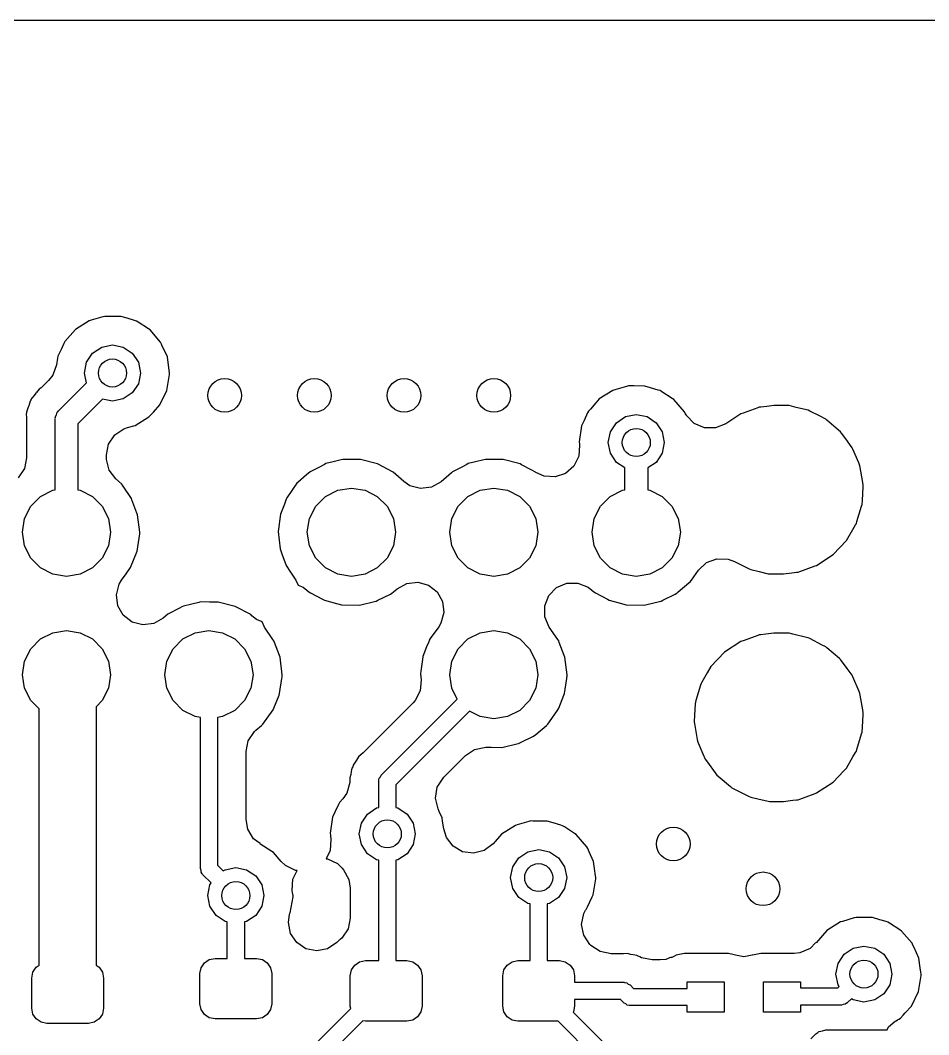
# Model space of a CAD drawing. Extents: x 0.99 to 4.24, y -7.27 to -4.02.
# Drawn here: x 3.1645 to 3.4834, y -4.5 to -4.1439 of the extents above; entities that cross this region are included whole.
import ezdxf

# ---------------------------------------------------------------- set-up
doc = ezdxf.new("R2010")
doc.units = 0
doc.header["$MEASUREMENT"] = 0
doc.layers.add('BLACK', color=7, linetype='CONTINUOUS')

msp = doc.modelspace()

# ---------------------------------------------------------------- linework, layer by layer
at = {"layer": 'BLACK', "linetype": 'CONTINUOUS'}
for p, q in [((2.80617, -4.14388), (3.8563, -4.14388)), ((3.19344, -4.24803), (3.18934, -4.2492)), ((3.19413, -4.24784), (3.19344, -4.24803)), ((3.19344, -4.24803), (3.19344, -4.24803)), ((3.19484, -4.24784), (3.19413, -4.24784)), ((3.19635, -4.24785), (3.19484, -4.24784)), ((3.19982, -4.24787), (3.19635, -4.24785)), ((3.202, -4.24852), (3.19982, -4.24787)), ((3.20459, -4.2493), (3.202, -4.24852)), ((3.18384, -4.25244), (3.18008, -4.2567)), ((3.18866, -4.2494), (3.18384, -4.25244)), ((3.18934, -4.2492), (3.18866, -4.2494)), ((3.18934, -4.2492), (3.18934, -4.2492)), ((3.20527, -4.2495), (3.20459, -4.2493)), ((3.20459, -4.2493), (3.20459, -4.2493)), ((3.20586, -4.24989), (3.20527, -4.2495)), ((3.20945, -4.25221), (3.20586, -4.24989)), ((3.21004, -4.2526), (3.20945, -4.25221)), ((3.20945, -4.25221), (3.20945, -4.25221)), ((3.21376, -4.25691), (3.21004, -4.2526)), ((3.17891, -4.25919), (3.17766, -4.26185)), ((3.17978, -4.25734), (3.17891, -4.25919)), ((3.18008, -4.2567), (3.17978, -4.25734)), ((3.17978, -4.25734), (3.17978, -4.25734)), ((3.18989, -4.26076), (3.19308, -4.25862)), ((3.19308, -4.25862), (3.19685, -4.25787)), ((3.19685, -4.25787), (3.20062, -4.25862)), ((3.20062, -4.25862), (3.20381, -4.26076)), ((3.21405, -4.25755), (3.21376, -4.25691)), ((3.2142, -4.25789), (3.21405, -4.25755)), ((3.21405, -4.25755), (3.21405, -4.25755)), ((3.21611, -4.26208), (3.2142, -4.25789)), ((3.17755, -4.26255), (3.1772, -4.26483)), ((3.17766, -4.26185), (3.17755, -4.26255)), ((3.17755, -4.26255), (3.17755, -4.26255)), ((3.18776, -4.26395), (3.18989, -4.26076)), ((3.20381, -4.26076), (3.20594, -4.26395)), ((3.21692, -4.26772), (3.21611, -4.26208)), ((3.1772, -4.26483), (3.17586, -4.26848)), ((3.18701, -4.26772), (3.18776, -4.26395)), ((3.20594, -4.26395), (3.20669, -4.26772)), ((3.1744, -4.27034), (3.17314, -4.2716)), ((3.17586, -4.26848), (3.1744, -4.27034)), ((3.1877, -4.27121), (3.18701, -4.26772)), ((3.20669, -4.26772), (3.20594, -4.27148)), ((3.21597, -4.27382), (3.21691, -4.26821)), ((3.21691, -4.26821), (3.21692, -4.26772)), ((3.17114, -4.27335), (3.1702, -4.27454)), ((3.17182, -4.27291), (3.17114, -4.27335)), ((3.17208, -4.27266), (3.17182, -4.27291)), ((3.17314, -4.2716), (3.17208, -4.27266)), ((3.17788, -4.28103), (3.1877, -4.27121)), ((3.20594, -4.27148), (3.20381, -4.27468)), ((3.21349, -4.27894), (3.21597, -4.27382)), ((3.37251, -4.27381), (3.3677, -4.27684)), ((3.3732, -4.27361), (3.37251, -4.27381)), ((3.3773, -4.27244), (3.3732, -4.27361)), ((3.3732, -4.27361), (3.3732, -4.27361)), ((3.37799, -4.27225), (3.3773, -4.27244)), ((3.3773, -4.27244), (3.3773, -4.27244)), ((3.37869, -4.27225), (3.37799, -4.27225)), ((3.37988, -4.27226), (3.37869, -4.27225)), ((3.38367, -4.27228), (3.37988, -4.27226)), ((3.38569, -4.27288), (3.38367, -4.27228)), ((3.38845, -4.27371), (3.38569, -4.27288)), ((3.38913, -4.27391), (3.38845, -4.27371)), ((3.38845, -4.27371), (3.38845, -4.27371)), ((3.38972, -4.2743), (3.38913, -4.27391)), ((3.16814, -4.27733), (3.16794, -4.27761)), ((3.16825, -4.27701), (3.16814, -4.27733)), ((3.1686, -4.27657), (3.16825, -4.27701)), ((3.16935, -4.27562), (3.1686, -4.27657)), ((3.1686, -4.27657), (3.1686, -4.27657)), ((3.16963, -4.27525), (3.16935, -4.27562)), ((3.16973, -4.2751), (3.16963, -4.27525)), ((3.16997, -4.27477), (3.16973, -4.2751)), ((3.16973, -4.2751), (3.16973, -4.2751)), ((3.17004, -4.2747), (3.16997, -4.27477)), ((3.17015, -4.27449), (3.17004, -4.2747)), ((3.1702, -4.27454), (3.17015, -4.27449)), ((3.19336, -4.27686), (3.18471, -4.28552)), ((3.19685, -4.27756), (3.19336, -4.27686)), ((3.20062, -4.27681), (3.19685, -4.27756)), ((3.20381, -4.27468), (3.20062, -4.27681)), ((3.3677, -4.27684), (3.36652, -4.27819)), ((3.3933, -4.27662), (3.38972, -4.2743)), ((3.3939, -4.277), (3.3933, -4.27662)), ((3.3933, -4.27662), (3.3933, -4.27662)), ((3.39761, -4.28131), (3.3939, -4.277)), ((3.16691, -4.28082), (3.16671, -4.28141)), ((3.16729, -4.27975), (3.16691, -4.28082)), ((3.16691, -4.28082), (3.16691, -4.28082)), ((3.16744, -4.2793), (3.16729, -4.27975)), ((3.16771, -4.27838), (3.16744, -4.2793)), ((3.16794, -4.27761), (3.16771, -4.27838)), ((3.16771, -4.27838), (3.16771, -4.27838)), ((3.17773, -4.28132), (3.17788, -4.28103)), ((3.21124, -4.28141), (3.21349, -4.27894)), ((3.36459, -4.28037), (3.36394, -4.28111)), ((3.36652, -4.27819), (3.36459, -4.28037)), ((3.42333, -4.27994), (3.41818, -4.2818)), ((3.42387, -4.27974), (3.42333, -4.27994)), ((3.42333, -4.27994), (3.42333, -4.27994)), ((3.42444, -4.27967), (3.42387, -4.27974)), ((3.42653, -4.27943), (3.42444, -4.27967)), ((3.42444, -4.27967), (3.42444, -4.27967)), ((3.42898, -4.27914), (3.42653, -4.27943)), ((3.43395, -4.27914), (3.42898, -4.27914)), ((3.43438, -4.27917), (3.43395, -4.27914)), ((3.43688, -4.27978), (3.43438, -4.27917)), ((3.44051, -4.28067), (3.43688, -4.27978)), ((3.44107, -4.28081), (3.44051, -4.28067)), ((3.44051, -4.28067), (3.44051, -4.28067)), ((3.44159, -4.28107), (3.44107, -4.28081)), ((3.16669, -4.2818), (3.16661, -4.28208)), ((3.16661, -4.28208), (3.16666, -4.2834)), ((3.16666, -4.2834), (3.16668, -4.28396)), ((3.16668, -4.28396), (3.16669, -4.28435)), ((3.16671, -4.28141), (3.16669, -4.28162)), ((3.16669, -4.28162), (3.16669, -4.2818)), ((3.16669, -4.28435), (3.16669, -4.29748)), ((3.17671, -4.28386), (3.17681, -4.28355)), ((3.17671, -4.30877), (3.17671, -4.28386)), ((3.17676, -4.28323), (3.17718, -4.2824)), ((3.17681, -4.28355), (3.17676, -4.28323)), ((3.17718, -4.2824), (3.17747, -4.28151)), ((3.17747, -4.28151), (3.17773, -4.28132)), ((3.20482, -4.28613), (3.20967, -4.28316)), ((3.20967, -4.28316), (3.21044, -4.2823)), ((3.21044, -4.2823), (3.21124, -4.28141)), ((3.3624, -4.28439), (3.36152, -4.28626)), ((3.36364, -4.28175), (3.3624, -4.28439)), ((3.36394, -4.28111), (3.36364, -4.28175)), ((3.36364, -4.28175), (3.36364, -4.28175)), ((3.37375, -4.28517), (3.37694, -4.28303)), ((3.37694, -4.28303), (3.38071, -4.28228)), ((3.38071, -4.28228), (3.38448, -4.28303)), ((3.38448, -4.28303), (3.38767, -4.28517)), ((3.39791, -4.28196), (3.39761, -4.28131)), ((3.39829, -4.28256), (3.39791, -4.28196)), ((3.3983, -4.28255), (3.39829, -4.28256)), ((3.39836, -4.28266), (3.3983, -4.28255)), ((3.40108, -4.28543), (3.39836, -4.28266)), ((3.4174, -4.28209), (3.41215, -4.28553)), ((3.41818, -4.2818), (3.4174, -4.28209)), ((3.44499, -4.2828), (3.44159, -4.28107)), ((3.44159, -4.28107), (3.44159, -4.28107)), ((3.4472, -4.28394), (3.44499, -4.2828)), ((3.44764, -4.28431), (3.4472, -4.28394)), ((3.45169, -4.28775), (3.44764, -4.28431)), ((3.44764, -4.28431), (3.44764, -4.28431)), ((3.18471, -4.28552), (3.18471, -4.30877)), ((3.19765, -4.28945), (3.20088, -4.28729)), ((3.20088, -4.28729), (3.20207, -4.28688)), ((3.20207, -4.28688), (3.20482, -4.28613)), ((3.36152, -4.28626), (3.36064, -4.29188)), ((3.37162, -4.28836), (3.37375, -4.28517)), ((3.38767, -4.28517), (3.3898, -4.28836)), ((3.40466, -4.28695), (3.40108, -4.28543)), ((3.40854, -4.28699), (3.40466, -4.28695)), ((3.41215, -4.28553), (3.40854, -4.28699)), ((3.45245, -4.2884), (3.45169, -4.28775)), ((3.19549, -4.29268), (3.19765, -4.28945)), ((3.37087, -4.29213), (3.37162, -4.28836)), ((3.3898, -4.28836), (3.39055, -4.29213)), ((3.45279, -4.28886), (3.45245, -4.2884)), ((3.45425, -4.29084), (3.45279, -4.28886)), ((3.45279, -4.28886), (3.45279, -4.28886)), ((3.45653, -4.29394), (3.45425, -4.29084)), ((3.19473, -4.29649), (3.19549, -4.29268)), ((3.3608, -4.29305), (3.36054, -4.29693)), ((3.36064, -4.29188), (3.36074, -4.29258)), ((3.36074, -4.29258), (3.36074, -4.29258)), ((3.36074, -4.29258), (3.3608, -4.29305)), ((3.37162, -4.29589), (3.37087, -4.29213)), ((3.39055, -4.29213), (3.3898, -4.29589)), ((3.45676, -4.29447), (3.45653, -4.29394)), ((3.4588, -4.29928), (3.45676, -4.29447)), ((3.16669, -4.29748), (3.16593, -4.30129)), ((3.19473, -4.29749), (3.19473, -4.29649)), ((3.19474, -4.29806), (3.19473, -4.29749)), ((3.19572, -4.30182), (3.19474, -4.29806)), ((3.27717, -4.29824), (3.27427, -4.29894)), ((3.27775, -4.2981), (3.27717, -4.29824)), ((3.27717, -4.29824), (3.27717, -4.29824)), ((3.28091, -4.29812), (3.27775, -4.2981)), ((3.28333, -4.29813), (3.28091, -4.29812)), ((3.28393, -4.29813), (3.28333, -4.29813)), ((3.28333, -4.29813), (3.28333, -4.29813)), ((3.28992, -4.29964), (3.28393, -4.29813)), ((3.32717, -4.29824), (3.32427, -4.29894)), ((3.32775, -4.2981), (3.32717, -4.29824)), ((3.32717, -4.29824), (3.32717, -4.29824)), ((3.33091, -4.29812), (3.32775, -4.2981)), ((3.33333, -4.29813), (3.33091, -4.29812)), ((3.33393, -4.29813), (3.33333, -4.29813)), ((3.33333, -4.29813), (3.33333, -4.29813)), ((3.33992, -4.29964), (3.33393, -4.29813)), ((3.36054, -4.29693), (3.35882, -4.30041)), ((3.37375, -4.29909), (3.37162, -4.29589)), ((3.3898, -4.29589), (3.38767, -4.29909)), ((3.16593, -4.30129), (3.16377, -4.30452)), ((3.19806, -4.30492), (3.19572, -4.30182)), ((3.26626, -4.30238), (3.26496, -4.30351)), ((3.26923, -4.30085), (3.26626, -4.30238)), ((3.27122, -4.29982), (3.26923, -4.30085)), ((3.27175, -4.29954), (3.27122, -4.29982)), ((3.27122, -4.29982), (3.27122, -4.29982)), ((3.27427, -4.29894), (3.27175, -4.29954)), ((3.29538, -4.30253), (3.28992, -4.29964)), ((3.31626, -4.30238), (3.31581, -4.30277)), ((3.31923, -4.30085), (3.31626, -4.30238)), ((3.32122, -4.29982), (3.31923, -4.30085)), ((3.32175, -4.29954), (3.32122, -4.29982)), ((3.32122, -4.29982), (3.32122, -4.29982)), ((3.32427, -4.29894), (3.32175, -4.29954)), ((3.34045, -4.29992), (3.33992, -4.29964)), ((3.34404, -4.30182), (3.34045, -4.29992)), ((3.34045, -4.29992), (3.34045, -4.29992)), ((3.34538, -4.30253), (3.34404, -4.30182)), ((3.35882, -4.30041), (3.35589, -4.30297)), ((3.37671, -4.30106), (3.37375, -4.29909)), ((3.37671, -4.30877), (3.37671, -4.30106)), ((3.38767, -4.29909), (3.38471, -4.30106)), ((3.38471, -4.30106), (3.38471, -4.30877)), ((3.45923, -4.30028), (3.4588, -4.29928)), ((3.45933, -4.30085), (3.45923, -4.30028)), ((3.46011, -4.30542), (3.45933, -4.30085)), ((3.45933, -4.30085), (3.45933, -4.30085)), ((3.19999, -4.30664), (3.19806, -4.30492)), ((3.26496, -4.30351), (3.26206, -4.30604)), ((3.29907, -4.30582), (3.29538, -4.30253)), ((3.30126, -4.3073), (3.29907, -4.30582)), ((3.31224, -4.30589), (3.30887, -4.30782)), ((3.31581, -4.30277), (3.31224, -4.30589)), ((3.31581, -4.30277), (3.31581, -4.30277)), ((3.34551, -4.30264), (3.34538, -4.30253)), ((3.34833, -4.30396), (3.34551, -4.30264)), ((3.35221, -4.30422), (3.34833, -4.30396)), ((3.35589, -4.30297), (3.35221, -4.30422)), ((3.46039, -4.30706), (3.46011, -4.30542)), ((3.1716, -4.3111), (3.17592, -4.3089)), ((3.17592, -4.3089), (3.17671, -4.30877)), ((3.18471, -4.30877), (3.1855, -4.3089)), ((3.1855, -4.3089), (3.18981, -4.3111)), ((3.20033, -4.30713), (3.19999, -4.30664)), ((3.20055, -4.30745), (3.20033, -4.30713)), ((3.20033, -4.30713), (3.20033, -4.30713)), ((3.20348, -4.31172), (3.20055, -4.30745)), ((3.26161, -4.30643), (3.25806, -4.31149)), ((3.26206, -4.30604), (3.26161, -4.30643)), ((3.26206, -4.30604), (3.26206, -4.30604)), ((3.2716, -4.3111), (3.27592, -4.3089)), ((3.27592, -4.3089), (3.28071, -4.30814)), ((3.28071, -4.30814), (3.2855, -4.3089)), ((3.2855, -4.3089), (3.28981, -4.3111)), ((3.30501, -4.30832), (3.30126, -4.3073)), ((3.30887, -4.30782), (3.30501, -4.30832)), ((3.3216, -4.3111), (3.32592, -4.3089)), ((3.32592, -4.3089), (3.33071, -4.30814)), ((3.33071, -4.30814), (3.3355, -4.3089)), ((3.3355, -4.3089), (3.33981, -4.3111)), ((3.3716, -4.3111), (3.37592, -4.3089)), ((3.37592, -4.3089), (3.37671, -4.30877)), ((3.38471, -4.30877), (3.3855, -4.3089)), ((3.3855, -4.3089), (3.38981, -4.3111)), ((3.46006, -4.31244), (3.46036, -4.30764)), ((3.46036, -4.30764), (3.46039, -4.30706)), ((3.16818, -4.31452), (3.1716, -4.3111)), ((3.18981, -4.3111), (3.19324, -4.31452)), ((3.2037, -4.31229), (3.20348, -4.31172)), ((3.20545, -4.31694), (3.2037, -4.31229)), ((3.2037, -4.31229), (3.2037, -4.31229)), ((3.25784, -4.31205), (3.25719, -4.31372)), ((3.25806, -4.31149), (3.25784, -4.31205)), ((3.25784, -4.31205), (3.25784, -4.31205)), ((3.26818, -4.31452), (3.2716, -4.3111)), ((3.28981, -4.3111), (3.29324, -4.31452)), ((3.31818, -4.31452), (3.3216, -4.3111)), ((3.33981, -4.3111), (3.34324, -4.31452)), ((3.36818, -4.31452), (3.3716, -4.3111)), ((3.38981, -4.3111), (3.39324, -4.31452)), ((3.45997, -4.31393), (3.46006, -4.31244)), ((3.16597, -4.31884), (3.16818, -4.31452)), ((3.19324, -4.31452), (3.19544, -4.31884)), ((3.25719, -4.31372), (3.25582, -4.31724)), ((3.26597, -4.31884), (3.26818, -4.31452)), ((3.29324, -4.31452), (3.29544, -4.31884)), ((3.31597, -4.31884), (3.31818, -4.31452)), ((3.34324, -4.31452), (3.34544, -4.31884)), ((3.36597, -4.31884), (3.36818, -4.31452)), ((3.39324, -4.31452), (3.39544, -4.31884)), ((3.45816, -4.3199), (3.4598, -4.31449)), ((3.4598, -4.31449), (3.45997, -4.31393)), ((3.4598, -4.31449), (3.4598, -4.31449)), ((3.16522, -4.32363), (3.16597, -4.31884)), ((3.19544, -4.31884), (3.1962, -4.32363)), ((3.20567, -4.3175), (3.20545, -4.31694)), ((3.20641, -4.32363), (3.20567, -4.3175)), ((3.25571, -4.31807), (3.25512, -4.32254)), ((3.25582, -4.31724), (3.25571, -4.31807)), ((3.26522, -4.32363), (3.26597, -4.31884)), ((3.29544, -4.31884), (3.2962, -4.32363)), ((3.31522, -4.32363), (3.31597, -4.31884)), ((3.34544, -4.31884), (3.3462, -4.32363)), ((3.36522, -4.32363), (3.36597, -4.31884)), ((3.39544, -4.31884), (3.3962, -4.32363)), ((3.45797, -4.32052), (3.45816, -4.3199)), ((3.16597, -4.32842), (3.16522, -4.32363)), ((3.1962, -4.32363), (3.19544, -4.32842)), ((3.2064, -4.32417), (3.20641, -4.32363)), ((3.25512, -4.32254), (3.25501, -4.32336)), ((3.25501, -4.32336), (3.25569, -4.3295)), ((3.26597, -4.32842), (3.26522, -4.32363)), ((3.2962, -4.32363), (3.29544, -4.32842)), ((3.31597, -4.32842), (3.31522, -4.32363)), ((3.3462, -4.32363), (3.34544, -4.32842)), ((3.36597, -4.32842), (3.36522, -4.32363)), ((3.3962, -4.32363), (3.39544, -4.32842)), ((3.45451, -4.32648), (3.45719, -4.32188)), ((3.45719, -4.32188), (3.45768, -4.32103)), ((3.45768, -4.32103), (3.45797, -4.32052)), ((3.45768, -4.32103), (3.45768, -4.32103)), ((3.20553, -4.33028), (3.2064, -4.32417)), ((3.44978, -4.33148), (3.45451, -4.32648)), ((3.16818, -4.33274), (3.16597, -4.32842)), ((3.19544, -4.32842), (3.19324, -4.33274)), ((3.20345, -4.33545), (3.20531, -4.33084)), ((3.20531, -4.33084), (3.20553, -4.33028)), ((3.20531, -4.33084), (3.20531, -4.33084)), ((3.25569, -4.3295), (3.25643, -4.33152)), ((3.26818, -4.33274), (3.26597, -4.32842)), ((3.29544, -4.32842), (3.29324, -4.33274)), ((3.31818, -4.33274), (3.31597, -4.32842)), ((3.34544, -4.32842), (3.34324, -4.33274)), ((3.36818, -4.33274), (3.36597, -4.32842)), ((3.39544, -4.32842), (3.39324, -4.33274)), ((3.1716, -4.33616), (3.16818, -4.33274)), ((3.19324, -4.33274), (3.18981, -4.33616)), ((3.25643, -4.33152), (3.25736, -4.33406)), ((3.25736, -4.33406), (3.25781, -4.3353)), ((3.2716, -4.33616), (3.26818, -4.33274)), ((3.29324, -4.33274), (3.28981, -4.33616)), ((3.3216, -4.33616), (3.31818, -4.33274)), ((3.34324, -4.33274), (3.33981, -4.33616)), ((3.3716, -4.33616), (3.36818, -4.33274)), ((3.39324, -4.33274), (3.38981, -4.33616)), ((3.40255, -4.33695), (3.40539, -4.3343)), ((3.40539, -4.3343), (3.40903, -4.33293)), ((3.40903, -4.33293), (3.41292, -4.33307)), ((3.41292, -4.33307), (3.41517, -4.33389)), ((3.41517, -4.33389), (3.42035, -4.33653)), ((3.44402, -4.33525), (3.44978, -4.33148)), ((3.17592, -4.33836), (3.1716, -4.33616)), ((3.18981, -4.33616), (3.1855, -4.33836)), ((3.20166, -4.3382), (3.20323, -4.33601)), ((3.20323, -4.33601), (3.20345, -4.33545)), ((3.25781, -4.3353), (3.25937, -4.33762)), ((3.25937, -4.33762), (3.26124, -4.3404)), ((3.27592, -4.33836), (3.2716, -4.33616)), ((3.28981, -4.33616), (3.2855, -4.33836)), ((3.32592, -4.33836), (3.3216, -4.33616)), ((3.33981, -4.33616), (3.3355, -4.33836)), ((3.37592, -4.33836), (3.3716, -4.33616)), ((3.38981, -4.33616), (3.3855, -4.33836)), ((3.40008, -4.3404), (3.40255, -4.33695)), ((3.42035, -4.33653), (3.42091, -4.33667)), ((3.42091, -4.33667), (3.42091, -4.33667)), ((3.42091, -4.33667), (3.4239, -4.3374)), ((3.4239, -4.3374), (3.42703, -4.33817)), ((3.43243, -4.3382), (3.43534, -4.33786)), ((3.43534, -4.33786), (3.43697, -4.33767)), ((3.43697, -4.33767), (3.43755, -4.3376)), ((3.43697, -4.33767), (3.43697, -4.33767)), ((3.43755, -4.3376), (3.43809, -4.3374)), ((3.43809, -4.3374), (3.44348, -4.33545)), ((3.43809, -4.3374), (3.43809, -4.3374)), ((3.44348, -4.33545), (3.44402, -4.33525)), ((3.18071, -4.33912), (3.17592, -4.33836)), ((3.1855, -4.33836), (3.18071, -4.33912)), ((3.19922, -4.34181), (3.20006, -4.34043)), ((3.20006, -4.34043), (3.20166, -4.3382)), ((3.26124, -4.3404), (3.26199, -4.34221)), ((3.28071, -4.33912), (3.27592, -4.33836)), ((3.2855, -4.33836), (3.28071, -4.33912)), ((3.29674, -4.34349), (3.30013, -4.34159)), ((3.30013, -4.34159), (3.30399, -4.34113)), ((3.30399, -4.34113), (3.30773, -4.34219)), ((3.33071, -4.33912), (3.32592, -4.33836)), ((3.3355, -4.33836), (3.33071, -4.33912)), ((3.35276, -4.34308), (3.35633, -4.34155)), ((3.35633, -4.34155), (3.36022, -4.3415)), ((3.36022, -4.3415), (3.36383, -4.34294)), ((3.38071, -4.33912), (3.37592, -4.33836)), ((3.3855, -4.33836), (3.38071, -4.33912)), ((3.39547, -4.34458), (3.39917, -4.34142)), ((3.39917, -4.34142), (3.39963, -4.34103)), ((3.39963, -4.34103), (3.40008, -4.3404)), ((3.42703, -4.33817), (3.42747, -4.3382)), ((3.42747, -4.3382), (3.43243, -4.3382)), ((3.19821, -4.34556), (3.19922, -4.34181)), ((3.26199, -4.34221), (3.26383, -4.34294)), ((3.26383, -4.34294), (3.2651, -4.34393)), ((3.2651, -4.34393), (3.26582, -4.34458)), ((3.26582, -4.34458), (3.26635, -4.34487)), ((3.26635, -4.34487), (3.26635, -4.34487)), ((3.26635, -4.34487), (3.27061, -4.34718)), ((3.29439, -4.34531), (3.29493, -4.34504)), ((3.29493, -4.34504), (3.29547, -4.34458)), ((3.29547, -4.34458), (3.29674, -4.34349)), ((3.30773, -4.34219), (3.31079, -4.34459)), ((3.31079, -4.34459), (3.31268, -4.34798)), ((3.35005, -4.34587), (3.35276, -4.34308)), ((3.36383, -4.34294), (3.3651, -4.34393)), ((3.3651, -4.34393), (3.36582, -4.34458)), ((3.36582, -4.34458), (3.36635, -4.34487)), ((3.36635, -4.34487), (3.36635, -4.34487)), ((3.36635, -4.34487), (3.37061, -4.34718)), ((3.39439, -4.34531), (3.39493, -4.34504)), ((3.39493, -4.34504), (3.39547, -4.34458)), ((3.1987, -4.34942), (3.19821, -4.34556)), ((3.22717, -4.34824), (3.2247, -4.34883)), ((3.22775, -4.3481), (3.22717, -4.34824)), ((3.22717, -4.34824), (3.22717, -4.34824)), ((3.23091, -4.34812), (3.22775, -4.3481)), ((3.23333, -4.34813), (3.23091, -4.34812)), ((3.23393, -4.34813), (3.23333, -4.34813)), ((3.23333, -4.34813), (3.23333, -4.34813)), ((3.23992, -4.34964), (3.23393, -4.34813)), ((3.27061, -4.34718), (3.27125, -4.34753)), ((3.27125, -4.34753), (3.2755, -4.34864)), ((3.2755, -4.34864), (3.27593, -4.34875)), ((3.28398, -4.34906), (3.28883, -4.34794)), ((3.28883, -4.34794), (3.28941, -4.34781)), ((3.28883, -4.34794), (3.28883, -4.34794)), ((3.28941, -4.34781), (3.28998, -4.34753)), ((3.28998, -4.34753), (3.29439, -4.34531)), ((3.29439, -4.34531), (3.29439, -4.34531)), ((3.31268, -4.34798), (3.31314, -4.35184)), ((3.34861, -4.34948), (3.35005, -4.34587)), ((3.37061, -4.34718), (3.37125, -4.34753)), ((3.37125, -4.34753), (3.3755, -4.34864)), ((3.3755, -4.34864), (3.37593, -4.34875)), ((3.38398, -4.34906), (3.38883, -4.34794)), ((3.38883, -4.34794), (3.38941, -4.34781)), ((3.38883, -4.34794), (3.38883, -4.34794)), ((3.38941, -4.34781), (3.38998, -4.34753)), ((3.38998, -4.34753), (3.39439, -4.34531)), ((3.39439, -4.34531), (3.39439, -4.34531)), ((3.20064, -4.35279), (3.1987, -4.34942)), ((3.2204, -4.35024), (3.21626, -4.35238)), ((3.22122, -4.34982), (3.2204, -4.35024)), ((3.22175, -4.34954), (3.22122, -4.34982)), ((3.22122, -4.34982), (3.22122, -4.34982)), ((3.2247, -4.34883), (3.22175, -4.34954)), ((3.24538, -4.35253), (3.23992, -4.34964)), ((3.27593, -4.34875), (3.27722, -4.34909)), ((3.27722, -4.34909), (3.28339, -4.34919)), ((3.28339, -4.34919), (3.28398, -4.34906)), ((3.28398, -4.34906), (3.28398, -4.34906)), ((3.31314, -4.35184), (3.31209, -4.35558)), ((3.34866, -4.35336), (3.34861, -4.34948)), ((3.37593, -4.34875), (3.37722, -4.34909)), ((3.37722, -4.34909), (3.38339, -4.34919)), ((3.38339, -4.34919), (3.38398, -4.34906)), ((3.38398, -4.34906), (3.38398, -4.34906)), ((3.20372, -4.35516), (3.20064, -4.35279)), ((3.20747, -4.35618), (3.20372, -4.35516)), ((3.21132, -4.35568), (3.20747, -4.35618)), ((3.21469, -4.35375), (3.21132, -4.35568)), ((3.21626, -4.35238), (3.21469, -4.35375)), ((3.24582, -4.35293), (3.24538, -4.35253)), ((3.24634, -4.35339), (3.24582, -4.35293)), ((3.24582, -4.35293), (3.24582, -4.35293)), ((3.24746, -4.35425), (3.24634, -4.35339)), ((3.24938, -4.35504), (3.24746, -4.35425)), ((3.25019, -4.35694), (3.24938, -4.35504)), ((3.31209, -4.35558), (3.31136, -4.35679)), ((3.35019, -4.35694), (3.34866, -4.35336)), ((3.1716, -4.3611), (3.17592, -4.3589)), ((3.17592, -4.3589), (3.18071, -4.35814)), ((3.18071, -4.35814), (3.1855, -4.3589)), ((3.1855, -4.3589), (3.18981, -4.3611)), ((3.2216, -4.3611), (3.22592, -4.3589)), ((3.22592, -4.3589), (3.23071, -4.35814)), ((3.23071, -4.35814), (3.2355, -4.3589)), ((3.2355, -4.3589), (3.23981, -4.3611)), ((3.25314, -4.36123), (3.25019, -4.35694)), ((3.31136, -4.35679), (3.30842, -4.36098)), ((3.3216, -4.3611), (3.32592, -4.3589)), ((3.32592, -4.3589), (3.33071, -4.35814)), ((3.33071, -4.35814), (3.3355, -4.3589)), ((3.3355, -4.3589), (3.33981, -4.3611)), ((3.35314, -4.36123), (3.35019, -4.35694)), ((3.42616, -4.35939), (3.42444, -4.35959)), ((3.42898, -4.35906), (3.42616, -4.35939)), ((3.43395, -4.35906), (3.42898, -4.35906)), ((3.43438, -4.35909), (3.43395, -4.35906)), ((3.43562, -4.35939), (3.43438, -4.35909)), ((3.44051, -4.36059), (3.43562, -4.35939)), ((3.16818, -4.36452), (3.1716, -4.3611)), ((3.18981, -4.3611), (3.19324, -4.36452)), ((3.21818, -4.36452), (3.2216, -4.3611)), ((3.23981, -4.3611), (3.24324, -4.36452)), ((3.25348, -4.36172), (3.25314, -4.36123)), ((3.25314, -4.36123), (3.25314, -4.36123)), ((3.2537, -4.36229), (3.25348, -4.36172)), ((3.25545, -4.36694), (3.2537, -4.36229)), ((3.2537, -4.36229), (3.2537, -4.36229)), ((3.30784, -4.36205), (3.30713, -4.36388)), ((3.30806, -4.36149), (3.30784, -4.36205)), ((3.30784, -4.36205), (3.30784, -4.36205)), ((3.30842, -4.36098), (3.30806, -4.36149)), ((3.31818, -4.36452), (3.3216, -4.3611)), ((3.33981, -4.3611), (3.34324, -4.36452)), ((3.35348, -4.36172), (3.35314, -4.36123)), ((3.35314, -4.36123), (3.35314, -4.36123)), ((3.3537, -4.36229), (3.35348, -4.36172)), ((3.35545, -4.36694), (3.3537, -4.36229)), ((3.3537, -4.36229), (3.3537, -4.36229)), ((3.4174, -4.36201), (3.41164, -4.36578)), ((3.41853, -4.3616), (3.4174, -4.36201)), ((3.42333, -4.35986), (3.41853, -4.3616)), ((3.42387, -4.35966), (3.42333, -4.35986)), ((3.42333, -4.35986), (3.42333, -4.35986)), ((3.42444, -4.35959), (3.42387, -4.35966)), ((3.42444, -4.35959), (3.42444, -4.35959)), ((3.44107, -4.36073), (3.44051, -4.36059)), ((3.44051, -4.36059), (3.44051, -4.36059)), ((3.44159, -4.36099), (3.44107, -4.36073)), ((3.44599, -4.36324), (3.44159, -4.36099)), ((3.44159, -4.36099), (3.44159, -4.36099)), ((3.16597, -4.36884), (3.16818, -4.36452)), ((3.19324, -4.36452), (3.19544, -4.36884)), ((3.21597, -4.36884), (3.21818, -4.36452)), ((3.24324, -4.36452), (3.24544, -4.36884)), ((3.30713, -4.36388), (3.30582, -4.36724)), ((3.31597, -4.36884), (3.31818, -4.36452)), ((3.34324, -4.36452), (3.34544, -4.36884)), ((3.41164, -4.36578), (3.4069, -4.37078)), ((3.4472, -4.36386), (3.44599, -4.36324)), ((3.44764, -4.36423), (3.4472, -4.36386)), ((3.45201, -4.36794), (3.44764, -4.36423)), ((3.44764, -4.36423), (3.44764, -4.36423)), ((3.16522, -4.37363), (3.16597, -4.36884)), ((3.19544, -4.36884), (3.1962, -4.37363)), ((3.21522, -4.37363), (3.21597, -4.36884)), ((3.24544, -4.36884), (3.2462, -4.37363)), ((3.25567, -4.3675), (3.25545, -4.36694)), ((3.25641, -4.37363), (3.25567, -4.3675)), ((3.30568, -4.36832), (3.30513, -4.37244)), ((3.30582, -4.36724), (3.30568, -4.36832)), ((3.31522, -4.37363), (3.31597, -4.36884)), ((3.34544, -4.36884), (3.3462, -4.37363)), ((3.35567, -4.3675), (3.35545, -4.36694)), ((3.35641, -4.37363), (3.35567, -4.3675)), ((3.45245, -4.36832), (3.45201, -4.36794)), ((3.45279, -4.36878), (3.45245, -4.36832)), ((3.45475, -4.37144), (3.45279, -4.36878)), ((3.45279, -4.36878), (3.45279, -4.36878)), ((3.16597, -4.37842), (3.16522, -4.37363)), ((3.1962, -4.37363), (3.19544, -4.37842)), ((3.21597, -4.37842), (3.21522, -4.37363)), ((3.2462, -4.37363), (3.24544, -4.37842)), ((3.2564, -4.37417), (3.25641, -4.37363)), ((3.30513, -4.37244), (3.30501, -4.37336)), ((3.30501, -4.37336), (3.30512, -4.37439)), ((3.31597, -4.37842), (3.31522, -4.37363)), ((3.3462, -4.37363), (3.34544, -4.37842)), ((3.3564, -4.37417), (3.35641, -4.37363)), ((3.40562, -4.37299), (3.40374, -4.37623)), ((3.4069, -4.37078), (3.40562, -4.37299)), ((3.45653, -4.37386), (3.45475, -4.37144)), ((3.25553, -4.38028), (3.25629, -4.37495)), ((3.25629, -4.37495), (3.25636, -4.37449)), ((3.25636, -4.37449), (3.2564, -4.37417)), ((3.25636, -4.37449), (3.25636, -4.37449)), ((3.30524, -4.37541), (3.3049, -4.37928)), ((3.30512, -4.37439), (3.30524, -4.37541)), ((3.35553, -4.38028), (3.35629, -4.37495)), ((3.35629, -4.37495), (3.35636, -4.37449)), ((3.35636, -4.37449), (3.3564, -4.37417)), ((3.35636, -4.37449), (3.35636, -4.37449)), ((3.40345, -4.37674), (3.40328, -4.37729)), ((3.40374, -4.37623), (3.40345, -4.37674)), ((3.45676, -4.37439), (3.45653, -4.37386)), ((3.45894, -4.37952), (3.45676, -4.37439)), ((3.16818, -4.38274), (3.16597, -4.37842)), ((3.19544, -4.37842), (3.19324, -4.38274)), ((3.21818, -4.38274), (3.21597, -4.37842)), ((3.24544, -4.37842), (3.24324, -4.38274)), ((3.25531, -4.38084), (3.25553, -4.38028)), ((3.3049, -4.37928), (3.30311, -4.38273)), ((3.3179, -4.3822), (3.31597, -4.37842)), ((3.34544, -4.37842), (3.34324, -4.38274)), ((3.35531, -4.38084), (3.35553, -4.38028)), ((3.40328, -4.37729), (3.40163, -4.38274)), ((3.40328, -4.37729), (3.40328, -4.37729)), ((3.45923, -4.3802), (3.45894, -4.37952)), ((3.45933, -4.38077), (3.45923, -4.3802)), ((3.1711, -4.38566), (3.16818, -4.38274)), ((3.19324, -4.38274), (3.1911, -4.38488)), ((3.2216, -4.38616), (3.21818, -4.38274)), ((3.24324, -4.38274), (3.23981, -4.38616)), ((3.25347, -4.38541), (3.25531, -4.38084)), ((3.25531, -4.38084), (3.25531, -4.38084)), ((3.30238, -4.38355), (3.28481, -4.40112)), ((3.29119, -4.40891), (3.3179, -4.3822)), ((3.30311, -4.38273), (3.30238, -4.38355)), ((3.34324, -4.38274), (3.33981, -4.38616)), ((3.35347, -4.38541), (3.35531, -4.38084)), ((3.35531, -4.38084), (3.35531, -4.38084)), ((3.40141, -4.3839), (3.40117, -4.38785)), ((3.40145, -4.38333), (3.40141, -4.3839)), ((3.40141, -4.3839), (3.40141, -4.3839)), ((3.40163, -4.38274), (3.40145, -4.38333)), ((3.46022, -4.38595), (3.45933, -4.38077)), ((3.45933, -4.38077), (3.45933, -4.38077)), ((3.1711, -4.47567), (3.1711, -4.38566)), ((3.1911, -4.38488), (3.1911, -4.47567)), ((3.22592, -4.38836), (3.2216, -4.38616)), ((3.23981, -4.38616), (3.2355, -4.38836)), ((3.24963, -4.39103), (3.25323, -4.38601)), ((3.25323, -4.38601), (3.25347, -4.38541)), ((3.32214, -4.38644), (3.29631, -4.41228)), ((3.32592, -4.38836), (3.32214, -4.38644)), ((3.33981, -4.38616), (3.3355, -4.38836)), ((3.35022, -4.3902), (3.35323, -4.38601)), ((3.35323, -4.38601), (3.35347, -4.38541)), ((3.40117, -4.38785), (3.40102, -4.3902)), ((3.46008, -4.39201), (3.46036, -4.38756)), ((3.46039, -4.38698), (3.46022, -4.38595)), ((3.46036, -4.38756), (3.46039, -4.38698)), ((3.22771, -4.38865), (3.22592, -4.38836)), ((3.22771, -4.44174), (3.22771, -4.38865)), ((3.2355, -4.38836), (3.23371, -4.38865)), ((3.23371, -4.38865), (3.23371, -4.4405)), ((3.24722, -4.39308), (3.24917, -4.39142)), ((3.24917, -4.39142), (3.24963, -4.39103)), ((3.24917, -4.39142), (3.24917, -4.39142)), ((3.33071, -4.38912), (3.32592, -4.38836)), ((3.3355, -4.38836), (3.33071, -4.38912)), ((3.34547, -4.39458), (3.34917, -4.39142)), ((3.34917, -4.39142), (3.34963, -4.39103)), ((3.34963, -4.39103), (3.35022, -4.3902)), ((3.40102, -4.3902), (3.40112, -4.39077)), ((3.40112, -4.39077), (3.40209, -4.39641)), ((3.40112, -4.39077), (3.40112, -4.39077)), ((3.24449, -4.39684), (3.24665, -4.39361)), ((3.24665, -4.39361), (3.24722, -4.39308)), ((3.34493, -4.39504), (3.34547, -4.39458)), ((3.45815, -4.39986), (3.4598, -4.39441)), ((3.4598, -4.39441), (3.45997, -4.39386)), ((3.4598, -4.39441), (3.4598, -4.39441)), ((3.45997, -4.39386), (3.46008, -4.39201)), ((3.24373, -4.40065), (3.24449, -4.39684)), ((3.33398, -4.39906), (3.33883, -4.39794)), ((3.33883, -4.39794), (3.33941, -4.39781)), ((3.33883, -4.39794), (3.33883, -4.39794)), ((3.33941, -4.39781), (3.34032, -4.39736)), ((3.34032, -4.39736), (3.34439, -4.39531)), ((3.34439, -4.39531), (3.34493, -4.39504)), ((3.34439, -4.39531), (3.34439, -4.39531)), ((3.40209, -4.39641), (3.40209, -4.39642)), ((3.40209, -4.39642), (3.40219, -4.39699)), ((3.40219, -4.39699), (3.40242, -4.39752)), ((3.40242, -4.39752), (3.40242, -4.39752)), ((3.40242, -4.39752), (3.4041, -4.40147)), ((3.24373, -4.42448), (3.24373, -4.40065)), ((3.28417, -4.4017), (3.28318, -4.40253)), ((3.28481, -4.40112), (3.28417, -4.4017)), ((3.31316, -4.40959), (3.32073, -4.40202)), ((3.32073, -4.40202), (3.32396, -4.39986)), ((3.32396, -4.39986), (3.32793, -4.3991)), ((3.32793, -4.3991), (3.32974, -4.39913)), ((3.32974, -4.39913), (3.33339, -4.39919)), ((3.33339, -4.39919), (3.33398, -4.39906)), ((3.33398, -4.39906), (3.33398, -4.39906)), ((3.4041, -4.40147), (3.40489, -4.40332)), ((3.45676, -4.40253), (3.45768, -4.40095)), ((3.45768, -4.40095), (3.45797, -4.40045)), ((3.45768, -4.40095), (3.45768, -4.40095)), ((3.45797, -4.40045), (3.45815, -4.39986)), ((3.28133, -4.40545), (3.28117, -4.40601)), ((3.28182, -4.40473), (3.28133, -4.40545)), ((3.28183, -4.40473), (3.28182, -4.40473)), ((3.28207, -4.40439), (3.28183, -4.40473)), ((3.28253, -4.40365), (3.28207, -4.40439)), ((3.28318, -4.40253), (3.28253, -4.40365)), ((3.40489, -4.40332), (3.40567, -4.40439)), ((3.40567, -4.40439), (3.40839, -4.40808)), ((3.45451, -4.4064), (3.45676, -4.40253)), ((3.28047, -4.40863), (3.28014, -4.40988)), ((3.28066, -4.40778), (3.28047, -4.40863)), ((3.28068, -4.40768), (3.28066, -4.40778)), ((3.28088, -4.40651), (3.28068, -4.40768)), ((3.28117, -4.40601), (3.28088, -4.40651)), ((3.29091, -4.4095), (3.29119, -4.40891)), ((3.40839, -4.40808), (3.40897, -4.40887)), ((3.40897, -4.40887), (3.40941, -4.40924)), ((3.40941, -4.40924), (3.40941, -4.40924)), ((3.40941, -4.40924), (3.41377, -4.41295)), ((3.44978, -4.4114), (3.45358, -4.40739)), ((3.45358, -4.40739), (3.45412, -4.40682)), ((3.45412, -4.40682), (3.45451, -4.4064)), ((3.28015, -4.41149), (3.27906, -4.41522)), ((3.28014, -4.40988), (3.28021, -4.41075)), ((3.28021, -4.41075), (3.28015, -4.41149)), ((3.29031, -4.41103), (3.29034, -4.41085)), ((3.29031, -4.42029), (3.29031, -4.41103)), ((3.29032, -4.41077), (3.29037, -4.41065)), ((3.29034, -4.41085), (3.29032, -4.41077)), ((3.29037, -4.41065), (3.29049, -4.41001)), ((3.29049, -4.41001), (3.29091, -4.4095)), ((3.29631, -4.41228), (3.29631, -4.42029)), ((3.31088, -4.41314), (3.31316, -4.40959)), ((3.44402, -4.41517), (3.44978, -4.4114)), ((3.27906, -4.41522), (3.27769, -4.41721)), ((3.31025, -4.41697), (3.31088, -4.41314)), ((3.41377, -4.41295), (3.41377, -4.41295)), ((3.41377, -4.41295), (3.41421, -4.41332)), ((3.41421, -4.41332), (3.41473, -4.41359)), ((3.41473, -4.41359), (3.41983, -4.41619)), ((3.41983, -4.41619), (3.41983, -4.41619)), ((3.41983, -4.41619), (3.42035, -4.41646)), ((3.43809, -4.41733), (3.44348, -4.41537)), ((3.44348, -4.41537), (3.44402, -4.41517)), ((3.27623, -4.41916), (3.27496, -4.42187)), ((3.27654, -4.41852), (3.27623, -4.41916)), ((3.27623, -4.41916), (3.27623, -4.41916)), ((3.27769, -4.41721), (3.27654, -4.41852)), ((3.31114, -4.42076), (3.31025, -4.41697)), ((3.42035, -4.41646), (3.42091, -4.41659)), ((3.42091, -4.41659), (3.42091, -4.41659)), ((3.42091, -4.41659), (3.42343, -4.41721)), ((3.42343, -4.41721), (3.42703, -4.41809)), ((3.42703, -4.41809), (3.42747, -4.41812)), ((3.42747, -4.41812), (3.43243, -4.41812)), ((3.43243, -4.41812), (3.43561, -4.41775)), ((3.43561, -4.41775), (3.43697, -4.41759)), ((3.43697, -4.41759), (3.43755, -4.41752)), ((3.43697, -4.41759), (3.43697, -4.41759)), ((3.43755, -4.41752), (3.43809, -4.41733)), ((3.43809, -4.41733), (3.43809, -4.41733)), ((3.27496, -4.42187), (3.27412, -4.42367)), ((3.28421, -4.42577), (3.28635, -4.42258)), ((3.28635, -4.42258), (3.28954, -4.42044)), ((3.28954, -4.42044), (3.29031, -4.42029)), ((3.29631, -4.42029), (3.29707, -4.42044)), ((3.29707, -4.42044), (3.30027, -4.42258)), ((3.30027, -4.42258), (3.3024, -4.42577)), ((3.31158, -4.42172), (3.31114, -4.42076)), ((3.31257, -4.4239), (3.31158, -4.42172)), ((3.24434, -4.42792), (3.24373, -4.42448)), ((3.27412, -4.42367), (3.27324, -4.42929)), ((3.28346, -4.42954), (3.28421, -4.42577)), ((3.3024, -4.42577), (3.30315, -4.42954)), ((3.31272, -4.42501), (3.31257, -4.4239)), ((3.31313, -4.42781), (3.31272, -4.42501)), ((3.33826, -4.42656), (3.33345, -4.4296)), ((3.33895, -4.42637), (3.33826, -4.42656)), ((3.34305, -4.4252), (3.33895, -4.42637)), ((3.33895, -4.42637), (3.33895, -4.42637)), ((3.34373, -4.425), (3.34305, -4.4252)), ((3.34305, -4.4252), (3.34305, -4.4252)), ((3.34444, -4.42501), (3.34373, -4.425)), ((3.34595, -4.42501), (3.34444, -4.42501)), ((3.34942, -4.42504), (3.34595, -4.42501)), ((3.35158, -4.42568), (3.34942, -4.42504)), ((3.35419, -4.42646), (3.35158, -4.42568)), ((3.35487, -4.42667), (3.35419, -4.42646)), ((3.35419, -4.42646), (3.35419, -4.42646)), ((3.35547, -4.42705), (3.35487, -4.42667)), ((3.35905, -4.42937), (3.35547, -4.42705)), ((3.24637, -4.43123), (3.24434, -4.42792)), ((3.27324, -4.42929), (3.27333, -4.43)), ((3.27333, -4.43), (3.27333, -4.43)), ((3.27333, -4.43), (3.27353, -4.43147)), ((3.28421, -4.4333), (3.28346, -4.42954)), ((3.30315, -4.42954), (3.3024, -4.4333)), ((3.31404, -4.43078), (3.31313, -4.42781)), ((3.33345, -4.4296), (3.33045, -4.433)), ((3.35965, -4.42976), (3.35905, -4.42937)), ((3.35905, -4.42937), (3.35905, -4.42937)), ((3.36336, -4.43407), (3.35965, -4.42976)), ((3.24864, -4.43288), (3.24637, -4.43123)), ((3.24857, -4.43297), (3.24864, -4.43288)), ((3.25275, -4.43568), (3.24857, -4.43297)), ((3.27353, -4.43147), (3.27327, -4.43535)), ((3.28635, -4.4365), (3.28421, -4.4333)), ((3.3024, -4.4333), (3.30027, -4.4365)), ((3.31639, -4.43387), (3.31404, -4.43078)), ((3.31975, -4.43582), (3.31639, -4.43387)), ((3.33045, -4.433), (3.32736, -4.43535)), ((3.36366, -4.43472), (3.36336, -4.43407)), ((3.25335, -4.43607), (3.25275, -4.43568)), ((3.25275, -4.43568), (3.25275, -4.43568)), ((3.25611, -4.43927), (3.25335, -4.43607)), ((3.27327, -4.43535), (3.27183, -4.43827)), ((3.28954, -4.43863), (3.28635, -4.4365)), ((3.30027, -4.4365), (3.29707, -4.43863)), ((3.3236, -4.43634), (3.31975, -4.43582)), ((3.32736, -4.43535), (3.3236, -4.43634)), ((3.3395, -4.43792), (3.34269, -4.43579)), ((3.34269, -4.43579), (3.34646, -4.43504)), ((3.34646, -4.43504), (3.35022, -4.43579)), ((3.35022, -4.43579), (3.35342, -4.43792)), ((3.36414, -4.43578), (3.36366, -4.43472)), ((3.36366, -4.43472), (3.36366, -4.43472)), ((3.36572, -4.43925), (3.36414, -4.43578)), ((3.23371, -4.4405), (3.23574, -4.44253)), ((3.25758, -4.44066), (3.25611, -4.43927)), ((3.26106, -4.44239), (3.25758, -4.44066)), ((3.27183, -4.43827), (3.27229, -4.4383)), ((3.27229, -4.4383), (3.2758, -4.43998)), ((3.2758, -4.43998), (3.27745, -4.44154)), ((3.29031, -4.43878), (3.28954, -4.43863)), ((3.29031, -4.47402), (3.29031, -4.43878)), ((3.29707, -4.43863), (3.29631, -4.43878)), ((3.29631, -4.43878), (3.29631, -4.47402)), ((3.33661, -4.44488), (3.33736, -4.44112)), ((3.33736, -4.44112), (3.3395, -4.43792)), ((3.35342, -4.43792), (3.35555, -4.44112)), ((3.35555, -4.44112), (3.3563, -4.44488)), ((3.36607, -4.44171), (3.36572, -4.43925)), ((3.22793, -4.44236), (3.22771, -4.44174)), ((3.22799, -4.44301), (3.22793, -4.44236)), ((3.22837, -4.44355), (3.22799, -4.44301)), ((3.22841, -4.44367), (3.22837, -4.44355)), ((3.22848, -4.44371), (3.22841, -4.44367)), ((3.22859, -4.44386), (3.22848, -4.44371)), ((3.2315, -4.44677), (3.22859, -4.44386)), ((3.23574, -4.44253), (3.23639, -4.4421)), ((3.23639, -4.4421), (3.24016, -4.44135)), ((3.24016, -4.44135), (3.24392, -4.4421)), ((3.24392, -4.4421), (3.24712, -4.44423)), ((3.24712, -4.44423), (3.24925, -4.44742)), ((3.26017, -4.44548), (3.26164, -4.44242)), ((3.26164, -4.44242), (3.26106, -4.44239)), ((3.27745, -4.44154), (3.27795, -4.44214)), ((3.27795, -4.44214), (3.27982, -4.44555)), ((3.36643, -4.44421), (3.36607, -4.44171)), ((3.36652, -4.44488), (3.36643, -4.44421)), ((3.23031, -4.45119), (3.23106, -4.44742)), ((3.23106, -4.44742), (3.2315, -4.44677)), ((3.24925, -4.44742), (3.25, -4.45119)), ((3.25996, -4.44936), (3.26017, -4.44548)), ((3.27982, -4.44555), (3.28029, -4.44855)), ((3.33736, -4.44865), (3.33661, -4.44488)), ((3.3563, -4.44488), (3.35555, -4.44865)), ((3.36557, -4.45098), (3.36652, -4.44537)), ((3.36652, -4.44537), (3.36652, -4.44488)), ((3.23106, -4.45496), (3.23031, -4.45119)), ((3.25, -4.45119), (3.24925, -4.45496)), ((3.25927, -4.45729), (3.26022, -4.45168)), ((3.26017, -4.45079), (3.25996, -4.44936)), ((3.26022, -4.45119), (3.26017, -4.45079)), ((3.26022, -4.45168), (3.26022, -4.45119)), ((3.28029, -4.44855), (3.28029, -4.45911)), ((3.3395, -4.45184), (3.33736, -4.44865)), ((3.34269, -4.45398), (3.3395, -4.45184)), ((3.35342, -4.45184), (3.35022, -4.45398)), ((3.35555, -4.44865), (3.35342, -4.45184)), ((3.36358, -4.45509), (3.36526, -4.45162)), ((3.36526, -4.45162), (3.36557, -4.45098)), ((3.2332, -4.45815), (3.23106, -4.45496)), ((3.24925, -4.45496), (3.24712, -4.45815)), ((3.34346, -4.45413), (3.34269, -4.45398)), ((3.34346, -4.47402), (3.34346, -4.45413)), ((3.35022, -4.45398), (3.34946, -4.45413)), ((3.34946, -4.45413), (3.34946, -4.47402)), ((3.36309, -4.4561), (3.36358, -4.45509)), ((3.23639, -4.46028), (3.2332, -4.45815)), ((3.24712, -4.45815), (3.24392, -4.46028)), ((3.25859, -4.46064), (3.25904, -4.45777)), ((3.25904, -4.45777), (3.25927, -4.45729)), ((3.28029, -4.45911), (3.27953, -4.46292)), ((3.36152, -4.4613), (3.36228, -4.45749)), ((3.36228, -4.45749), (3.36292, -4.4563)), ((3.36292, -4.4563), (3.36309, -4.4561)), ((3.45722, -4.45906), (3.45312, -4.46024)), ((3.45791, -4.45887), (3.45722, -4.45906)), ((3.45722, -4.45906), (3.45722, -4.45906)), ((3.45862, -4.45887), (3.45791, -4.45887)), ((3.46013, -4.45888), (3.45862, -4.45887)), ((3.4636, -4.4589), (3.46013, -4.45888)), ((3.46619, -4.45968), (3.4636, -4.4589)), ((3.23716, -4.46044), (3.23639, -4.46028)), ((3.23716, -4.47323), (3.23716, -4.46044)), ((3.24392, -4.46028), (3.24316, -4.46044)), ((3.24316, -4.46044), (3.24316, -4.47323)), ((3.25935, -4.46445), (3.25859, -4.46064)), ((3.36228, -4.46512), (3.36152, -4.4613)), ((3.45244, -4.46043), (3.44762, -4.46347)), ((3.45312, -4.46024), (3.45244, -4.46043)), ((3.45312, -4.46024), (3.45312, -4.46024)), ((3.46837, -4.46033), (3.46619, -4.45968)), ((3.46905, -4.46053), (3.46837, -4.46033)), ((3.46837, -4.46033), (3.46837, -4.46033)), ((3.46964, -4.46092), (3.46905, -4.46053)), ((3.47323, -4.46324), (3.46964, -4.46092)), ((3.26151, -4.46769), (3.25935, -4.46445)), ((3.27737, -4.46615), (3.27682, -4.46662)), ((3.27953, -4.46292), (3.27737, -4.46615)), ((3.36443, -4.46835), (3.36228, -4.46512)), ((3.44762, -4.46347), (3.44386, -4.46773)), ((3.47382, -4.46363), (3.47323, -4.46324)), ((3.47323, -4.46324), (3.47323, -4.46324)), ((3.47753, -4.46794), (3.47382, -4.46363)), ((3.26474, -4.46984), (3.26151, -4.46769)), ((3.2756, -4.46769), (3.27237, -4.46984)), ((3.2765, -4.46678), (3.2756, -4.46769)), ((3.27682, -4.46662), (3.2765, -4.46678)), ((3.3648, -4.46872), (3.36443, -4.46835)), ((3.36804, -4.47088), (3.3648, -4.46872)), ((3.44174, -4.46976), (3.43816, -4.47128)), ((3.44379, -4.46767), (3.44174, -4.46976)), ((3.44386, -4.46773), (3.44379, -4.46767)), ((3.45367, -4.47179), (3.45686, -4.46966)), ((3.45686, -4.46966), (3.46063, -4.46891)), ((3.46063, -4.46891), (3.4644, -4.46966)), ((3.4644, -4.46966), (3.46759, -4.47179)), ((3.47783, -4.46858), (3.47753, -4.46794)), ((3.47821, -4.46942), (3.47783, -4.46858)), ((3.47783, -4.46858), (3.47783, -4.46858)), ((3.47989, -4.47312), (3.47821, -4.46942)), ((3.23084, -4.47363), (3.23287, -4.47323)), ((3.23287, -4.47323), (3.23716, -4.47323)), ((3.24316, -4.47323), (3.24744, -4.47323)), ((3.24744, -4.47323), (3.24947, -4.47363)), ((3.26855, -4.4706), (3.26474, -4.46984)), ((3.27237, -4.46984), (3.26855, -4.4706)), ((3.37185, -4.47164), (3.36804, -4.47088)), ((3.37538, -4.47164), (3.37185, -4.47164)), ((3.37625, -4.4716), (3.37538, -4.47164)), ((3.37754, -4.47148), (3.37625, -4.4716)), ((3.37879, -4.47182), (3.37754, -4.47148)), ((3.37964, -4.47201), (3.37879, -4.47182)), ((3.38091, -4.47223), (3.37964, -4.47201)), ((3.38141, -4.47252), (3.38091, -4.47223)), ((3.38197, -4.47267), (3.38141, -4.47252)), ((3.38251, -4.47305), (3.38197, -4.47267)), ((3.3863, -4.4738), (3.38251, -4.47305)), ((3.39292, -4.47283), (3.39104, -4.47361)), ((3.39299, -4.47299), (3.39292, -4.47283)), ((3.3939, -4.47261), (3.39299, -4.47299)), ((3.39471, -4.47207), (3.3939, -4.47261)), ((3.39764, -4.47149), (3.39471, -4.47207)), ((3.40512, -4.47149), (3.39764, -4.47149)), ((3.4126, -4.47149), (3.40512, -4.47149)), ((3.41308, -4.47158), (3.4126, -4.47149)), ((3.41456, -4.47188), (3.41308, -4.47158)), ((3.41308, -4.47158), (3.41308, -4.47158)), ((3.41552, -4.47207), (3.41456, -4.47188)), ((3.41456, -4.47188), (3.41456, -4.47188)), ((3.41558, -4.47211), (3.41552, -4.47207)), ((3.4185, -4.47269), (3.41558, -4.47211)), ((3.42142, -4.47211), (3.4185, -4.47269)), ((3.42148, -4.47207), (3.42142, -4.47211)), ((3.42441, -4.47149), (3.42148, -4.47207)), ((3.42637, -4.47149), (3.42441, -4.47149)), ((3.43614, -4.47149), (3.42637, -4.47149)), ((3.43816, -4.47128), (3.43614, -4.47149)), ((3.45154, -4.47498), (3.45367, -4.47179)), ((3.46759, -4.47179), (3.46972, -4.47498)), ((3.48038, -4.47651), (3.47989, -4.47312)), ((3.16891, -4.47809), (3.17006, -4.47637)), ((3.17006, -4.47637), (3.1711, -4.47567)), ((3.1911, -4.47567), (3.19214, -4.47637)), ((3.19214, -4.47637), (3.1933, -4.47809)), ((3.22756, -4.47854), (3.22796, -4.47651)), ((3.22796, -4.47651), (3.22912, -4.47479)), ((3.22912, -4.47479), (3.23084, -4.47363)), ((3.24947, -4.47363), (3.2512, -4.47479)), ((3.2512, -4.47479), (3.25235, -4.47651)), ((3.25235, -4.47651), (3.25276, -4.47854)), ((3.28072, -4.47731), (3.28187, -4.47558)), ((3.28187, -4.47558), (3.2836, -4.47443)), ((3.2836, -4.47443), (3.28563, -4.47402)), ((3.28563, -4.47402), (3.29031, -4.47402)), ((3.29631, -4.47402), (3.3002, -4.47402)), ((3.3002, -4.47402), (3.30223, -4.47443)), ((3.30223, -4.47443), (3.30396, -4.47558)), ((3.30396, -4.47558), (3.30511, -4.47731)), ((3.33426, -4.47731), (3.33541, -4.47558)), ((3.33541, -4.47558), (3.33714, -4.47443)), ((3.33714, -4.47443), (3.33917, -4.47402)), ((3.33917, -4.47402), (3.34346, -4.47402)), ((3.34946, -4.47402), (3.35374, -4.47402)), ((3.35374, -4.47402), (3.35577, -4.47443)), ((3.35577, -4.47443), (3.3575, -4.47558)), ((3.3575, -4.47558), (3.35865, -4.47731)), ((3.3891, -4.4738), (3.3863, -4.4738)), ((3.39104, -4.47361), (3.3891, -4.4738)), ((3.45079, -4.47875), (3.45154, -4.47498)), ((3.46972, -4.47498), (3.47047, -4.47875)), ((3.48061, -4.47813), (3.48038, -4.47651)), ((3.1685, -4.48013), (3.16891, -4.47809)), ((3.1685, -4.49076), (3.1685, -4.48013)), ((3.1933, -4.47809), (3.1937, -4.48013)), ((3.1937, -4.48013), (3.1937, -4.49076)), ((3.22756, -4.48917), (3.22756, -4.47854)), ((3.25276, -4.47854), (3.25276, -4.48917)), ((3.28031, -4.47934), (3.28072, -4.47731)), ((3.28031, -4.48997), (3.28031, -4.47934)), ((3.30511, -4.47731), (3.30551, -4.47934)), ((3.30551, -4.47934), (3.30551, -4.48997)), ((3.33386, -4.47934), (3.33426, -4.47731)), ((3.33386, -4.48997), (3.33386, -4.47934)), ((3.35865, -4.47731), (3.35906, -4.47934)), ((3.35906, -4.47934), (3.35906, -4.48165)), ((3.45154, -4.48252), (3.45079, -4.47875)), ((3.47047, -4.47875), (3.46972, -4.48252)), ((3.47975, -4.48485), (3.48069, -4.47924)), ((3.4807, -4.47875), (3.48061, -4.47813)), ((3.48069, -4.47924), (3.4807, -4.47875)), ((3.35906, -4.48165), (3.37639, -4.48165)), ((3.37639, -4.48165), (3.37657, -4.48169)), ((3.37657, -4.48169), (3.37665, -4.48167)), ((3.37665, -4.48167), (3.37677, -4.48172)), ((3.37677, -4.48172), (3.37741, -4.48184)), ((3.37741, -4.48184), (3.37791, -4.48226)), ((3.37791, -4.48226), (3.37851, -4.48253)), ((3.37851, -4.48253), (3.37979, -4.48382)), ((3.37979, -4.48382), (3.39862, -4.48382)), ((3.39862, -4.48382), (3.39862, -4.48151)), ((3.39862, -4.48151), (3.41161, -4.48151)), ((3.41161, -4.48151), (3.41161, -4.49214)), ((3.42539, -4.49214), (3.42539, -4.48151)), ((3.42539, -4.48151), (3.43839, -4.48151)), ((3.43839, -4.48151), (3.43839, -4.48362)), ((3.43839, -4.48362), (3.45151, -4.48362)), ((3.45151, -4.48362), (3.45197, -4.48317)), ((3.45197, -4.48317), (3.45154, -4.48252)), ((3.46972, -4.48252), (3.46759, -4.48571)), ((3.45621, -4.48741), (3.45488, -4.48874)), ((3.45686, -4.48784), (3.45621, -4.48741)), ((3.46759, -4.48571), (3.4644, -4.48784)), ((3.47727, -4.48997), (3.47975, -4.48485)), ((3.16891, -4.49279), (3.1685, -4.49076)), ((3.1937, -4.49076), (3.1933, -4.49279)), ((3.22796, -4.49121), (3.22756, -4.48917)), ((3.25276, -4.48917), (3.25235, -4.49121)), ((3.2656, -4.50575), (3.28049, -4.49086)), ((3.28049, -4.49086), (3.28031, -4.48997)), ((3.30551, -4.48997), (3.30511, -4.492)), ((3.33426, -4.492), (3.33386, -4.48997)), ((3.35906, -4.48997), (3.35865, -4.492)), ((3.37514, -4.48765), (3.35906, -4.48765)), ((3.35906, -4.48765), (3.35906, -4.48997)), ((3.37643, -4.48894), (3.37514, -4.48765)), ((3.37702, -4.48922), (3.37643, -4.48894)), ((3.37753, -4.48964), (3.37702, -4.48922)), ((3.37817, -4.48975), (3.37753, -4.48964)), ((3.37829, -4.48981), (3.37817, -4.48975)), ((3.37837, -4.48979), (3.37829, -4.48981)), ((3.37855, -4.48982), (3.37837, -4.48979)), ((3.39862, -4.48982), (3.37855, -4.48982)), ((3.39862, -4.49214), (3.39862, -4.48982)), ((3.45276, -4.48962), (3.43839, -4.48962)), ((3.43839, -4.48962), (3.43839, -4.49214)), ((3.45337, -4.4894), (3.45276, -4.48962)), ((3.45402, -4.48934), (3.45337, -4.4894)), ((3.45456, -4.48897), (3.45402, -4.48934)), ((3.45468, -4.48892), (3.45456, -4.48897)), ((3.45472, -4.48885), (3.45468, -4.48892)), ((3.45488, -4.48874), (3.45472, -4.48885)), ((3.46063, -4.48859), (3.45686, -4.48784)), ((3.4644, -4.48784), (3.46063, -4.48859)), ((3.47509, -4.49237), (3.47727, -4.48997)), ((3.17006, -4.49452), (3.16891, -4.49279)), ((3.17178, -4.49567), (3.17006, -4.49452)), ((3.19214, -4.49452), (3.19042, -4.49567)), ((3.1933, -4.49279), (3.19214, -4.49452)), ((3.22912, -4.49293), (3.22796, -4.49121)), ((3.23084, -4.49408), (3.22912, -4.49293)), ((3.23287, -4.49449), (3.23084, -4.49408)), ((3.24744, -4.49449), (3.23287, -4.49449)), ((3.24947, -4.49408), (3.24744, -4.49449)), ((3.2512, -4.49293), (3.24947, -4.49408)), ((3.25235, -4.49121), (3.2512, -4.49293)), ((3.30396, -4.49373), (3.30223, -4.49488)), ((3.30511, -4.492), (3.30396, -4.49373)), ((3.33541, -4.49373), (3.33426, -4.492)), ((3.33714, -4.49488), (3.33541, -4.49373)), ((3.35865, -4.492), (3.35857, -4.49212)), ((3.35857, -4.49212), (3.37614, -4.50969)), ((3.41161, -4.49214), (3.39862, -4.49214)), ((3.43839, -4.49214), (3.42539, -4.49214)), ((3.47242, -4.49482), (3.47284, -4.49456)), ((3.47284, -4.49456), (3.47345, -4.49419)), ((3.47345, -4.49419), (3.47438, -4.49316)), ((3.47438, -4.49316), (3.47509, -4.49237)), ((3.17382, -4.49607), (3.17178, -4.49567)), ((3.18839, -4.49607), (3.17382, -4.49607)), ((3.19042, -4.49567), (3.18839, -4.49607)), ((3.28473, -4.49511), (3.27072, -4.50912)), ((3.28563, -4.49528), (3.28473, -4.49511)), ((3.3002, -4.49528), (3.28563, -4.49528)), ((3.30223, -4.49488), (3.3002, -4.49528)), ((3.33917, -4.49528), (3.33714, -4.49488)), ((3.35325, -4.49528), (3.33917, -4.49528)), ((3.37102, -4.51305), (3.35325, -4.49528)), ((3.4461, -4.49862), (3.44728, -4.49828)), ((3.44728, -4.49828), (3.46872, -4.49828)), ((3.46872, -4.49828), (3.46929, -4.49727)), ((3.46929, -4.49727), (3.47159, -4.49533)), ((3.47159, -4.49533), (3.47188, -4.49515)), ((3.47188, -4.49515), (3.47242, -4.49482)), ((3.44198, -4.50151), (3.44375, -4.49974)), ((3.44375, -4.49974), (3.44446, -4.49921)), ((3.44446, -4.49921), (3.44458, -4.49907)), ((3.44458, -4.49907), (3.44469, -4.49904)), ((3.44469, -4.49904), (3.4449, -4.49888)), ((3.4449, -4.49888), (3.4461, -4.49862))]:
    msp.add_line(p, q, dxfattribs=at)
at = {"layer": 'BLACK'}
for centre, radius in [((3.19685, -4.26772), 0.00492), ((3.23622, -4.27559), 0.00591), ((3.26772, -4.27559), 0.00591), ((3.29921, -4.27559), 0.00591), ((3.33071, -4.27559), 0.00591), ((3.38071, -4.29213), 0.00492), ((3.29331, -4.42954), 0.00492), ((3.3937, -4.43307), 0.00591), ((3.34646, -4.44488), 0.00492), ((3.4252, -4.44882), 0.00591), ((3.24016, -4.45119), 0.00492), ((3.46063, -4.47875), 0.00492)]:
    msp.add_circle(centre, radius, dxfattribs=at)

doc.saveas('drawing.dxf')
